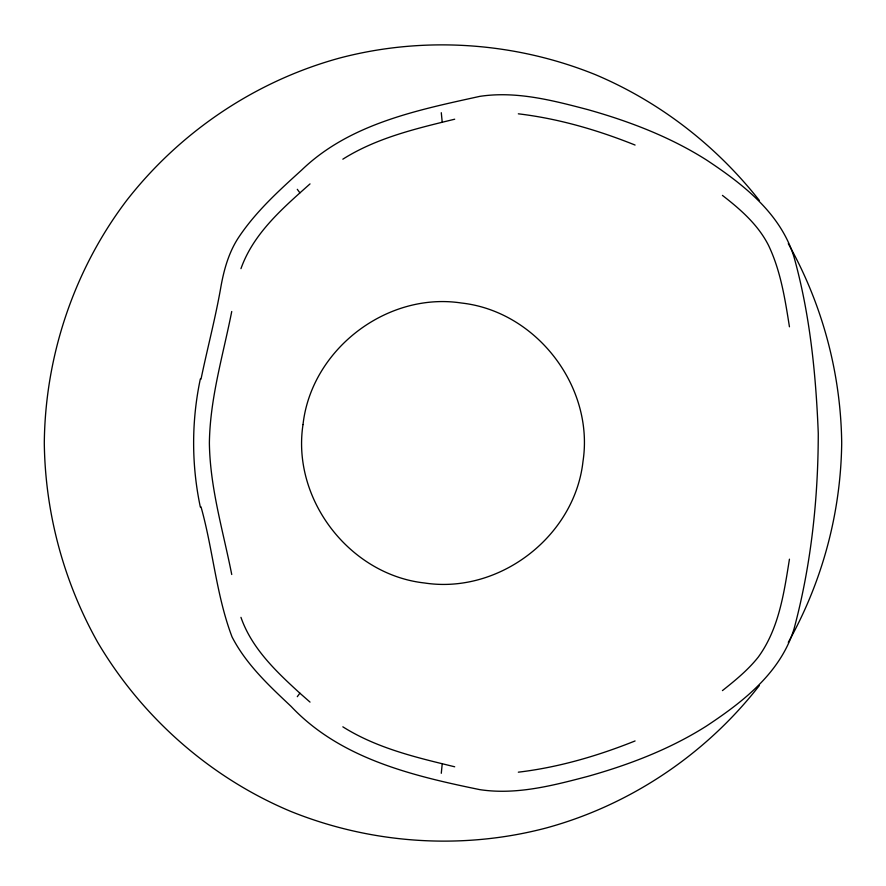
<?xml version="1.0" encoding="UTF-8"?>
<svg xmlns="http://www.w3.org/2000/svg" width="886" height="886" viewBox="0 0 886 886"><rect width="100%" height="100%" fill="white"/><g stroke="black" fill="none" stroke-linecap="round" stroke-linejoin="round"><path stroke-width="1.33" d="M441.283 773.301L442.225 763.732C407.859 755.381 373.05 745.868 342.838 726.819M200.336 378.953C191.398 421.171 191.398 464.829 200.336 507.047M789.448 559.177C783.999 592.978 778.982 628.706 758.272 657.091C748.05 669.993 735.258 680.404 722.433 690.604M231.733 311.495C223.128 355.12 209.982 398.179 209.384 443C209.982 487.821 223.128 530.88 231.733 574.505M201.011 379.153C207.39 348.331 215.497 317.886 220.891 286.854C223.903 269.964 228.577 253.141 237.88 238.555C255.079 212.263 278.592 190.977 301.716 170.012C349.638 123.785 417.029 110.196 479.747 96.375C516.239 90.826 552.742 100.406 587.806 109.62C629.293 121.293 670.06 136.854 706.574 160.034C743.21 184.288 780.776 213.371 794.077 257.283C809.981 314.486 815.917 374.047 818.265 433.232C818.21 498.973 811.111 565.168 794.077 628.717C780.776 672.629 743.21 701.712 706.574 725.966C670.06 749.146 629.293 764.707 587.806 776.38C552.742 785.594 516.239 795.174 479.747 789.625C412.234 775.737 340.313 758.604 291.162 706.463C269.023 685.62 246.098 664.29 232.032 636.901C216.206 595.193 213.072 549.741 201.011 506.847M240.959 268.657C253.429 233.328 282.856 208.088 310.022 183.9M788.285 642.35C822.385 581.581 840.869 512.684 841.7 443C840.858 373.316 822.407 304.419 788.285 243.65M297.297 696.684L299.878 693.184C276.244 671.599 251.702 648.353 240.959 617.343M759.258 685.653C705.688 754.363 630.278 805.064 546.164 827.989C461.85 850.206 371.19 843.97 290.442 811.277C210.093 777.52 141.981 717.328 97.715 642.35C63.615 581.581 45.131 512.684 44.3 443C45.153 355.928 74.036 269.743 126.742 200.347C180.323 131.637 255.722 80.947 339.836 58C424.15 35.805 514.81 42.007 595.558 74.723C659.782 101.879 716.176 145.603 759.258 200.347M342.838 159.181C376.738 137.784 416.221 128.581 454.695 119.211M635.074 740.951C597.629 755.957 558.468 767.409 518.332 772.182M518.332 113.818C558.468 118.591 597.629 130.043 635.074 145.049M442.225 763.732L454.695 766.789M722.433 195.396C740.43 209.34 758.039 224.667 768.494 245.311C780.71 270.872 785.04 299.08 789.448 326.801M299.878 693.184L310.022 702.1M297.297 189.316L299.878 192.816M442.225 122.268L441.283 112.699M303.012 424.571C291.583 499.183 349.538 574.715 424.571 582.988C499.183 594.417 574.715 536.462 582.988 461.429C594.417 386.817 536.462 311.285 461.429 303.012C386.817 291.583 311.285 349.538 303.012 424.571"/></g></svg>
